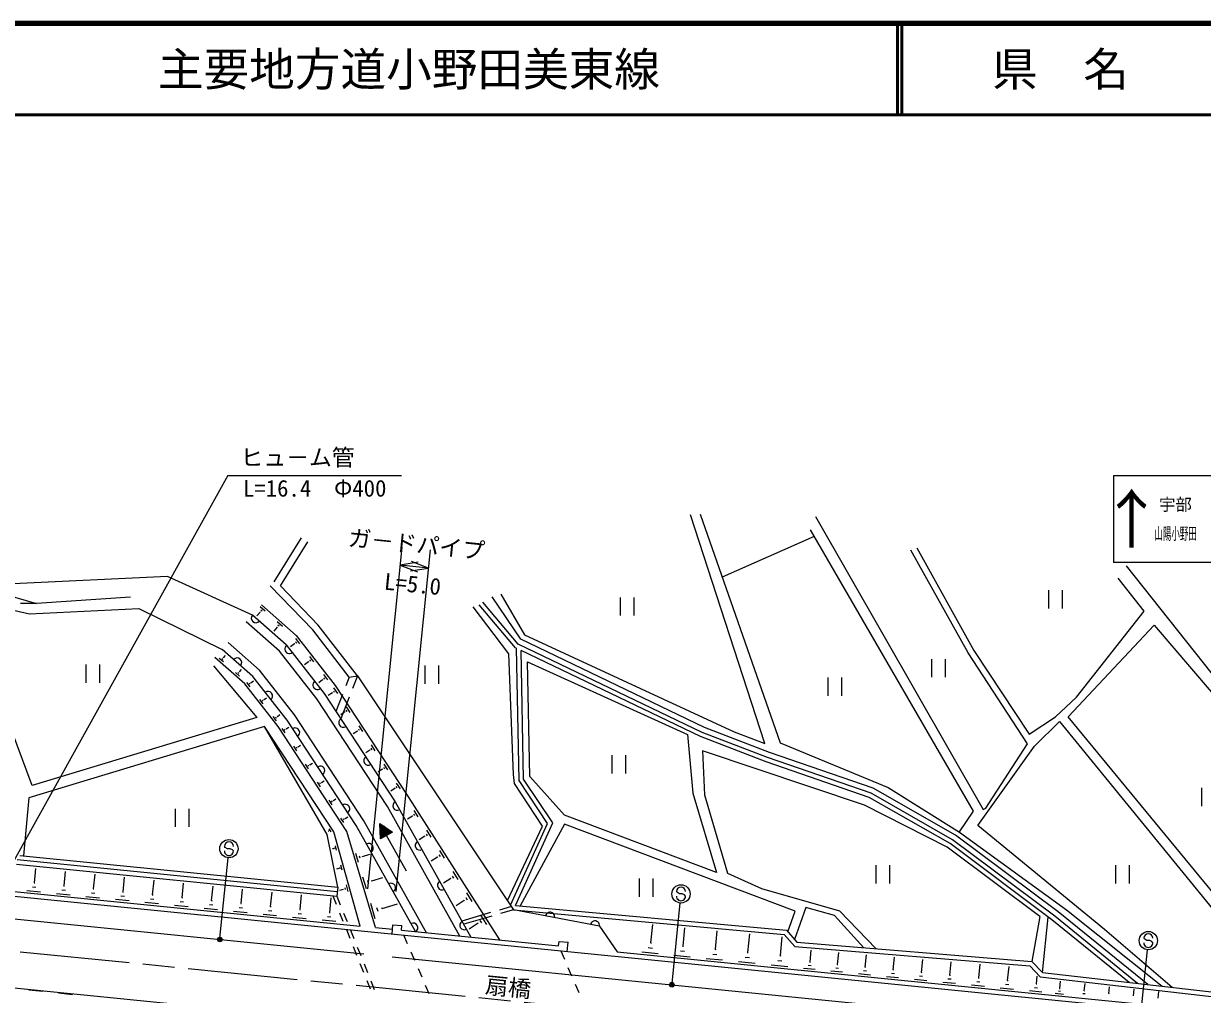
# Model space of a CAD drawing. Units: millimetres, scale not verified. Extents: x 40000 to 680000, y 20000 to 380000.
# Drawn here: x 202013 to 331178, y 273655 to 380000 of the extents above; entities that cross this region are included whole.
import ezdxf
from ezdxf.enums import TextEntityAlignment as Align

# ---------------------------------------------------------------- set-up
doc = ezdxf.new("R2010")
doc.units = ezdxf.units.MM
doc.header["$LTSCALE"] = 1000
doc.header["$PDMODE"] = 32
doc.header["$PDSIZE"] = 500
doc.linetypes.add('CHAIN', pattern=[18.5, 12, -1.5, 3.5, -1.5])
for name, color, linetype, lineweight in [('S-BGD', 7, 'Continuous', 25), ('S-BMK', 2, 'CHAIN', 13), ('S-STR-HTXT', 7, 'Continuous', 13), ('S-STR-STRC', 7, 'Continuous', 25), ('S-TTL', 2, 'Continuous', 140), ('S-TTL-LINE', 7, 'Continuous', 50)]:
    doc.layers.add(name, color=color, linetype=linetype, lineweight=lineweight)
doc.layers.add('S-TTL-TXT', color=7, linetype='Continuous')
doc.styles.add('@ＭＳ ゴシック', font='')
doc.styles.add('ＭＳ ゴシック', font='')
doc.styles.get('@ＭＳ ゴシック').set_extended_font_data('@MS Gothic')
doc.styles.get('ＭＳ ゴシック').set_extended_font_data('MS Gothic')

msp = doc.modelspace()

# ---------------------------------------------------------------- linework, layer by layer
at = {"layer": 'S-BGD'}
for p, q in [((283245, 301126), (275101, 326193)), ((276130, 326262), (284909, 301229)), ((288772, 326000), (307144, 293911)), ((306113, 293741), (288239, 324546)), ((229481, 318840), (232471, 323651)), ((230161, 318418), (233150, 323228)), ((288654, 323830), (278546, 319372)), ((305498, 311072), (299236, 322317)), ((299875, 322573), (306137, 311327)), ((187180, 321236), (203446, 316459)), ((322806, 320597), (336416, 303452)), ((185465, 319307), (202656, 315355)), ((217800, 319425), (200881, 318620)), ((227081, 315201), (217800, 319425)), ((324802, 315633), (321956, 319235)), ((233690, 313578), (229047, 318424)), ((234297, 314101), (230161, 318418)), ((314296, 317920), (314296, 315920)), ((315796, 317920), (315796, 315920)), ((203446, 316459), (201692, 316459)), ((213725, 317185), (203446, 316459)), ((256221, 312038), (252331, 316640)), ((256481, 312579), (253340, 317189)), ((254315, 317483), (256884, 313042)), ((267392, 317151), (267392, 315151)), ((268892, 317151), (268892, 315151)), ((202656, 315355), (214653, 315923)), ((214653, 315923), (223776, 311449)), ((230784, 311940), (227081, 315201)), ((227918, 315529), (227554, 315116)), ((227936, 315514), (227900, 315545)), ((228498, 315619), (227934, 316115)), ((228137, 315636), (227996, 315760)), ((228072, 316327), (231880, 312974)), ((255197, 310964), (251270, 316129)), ((255908, 311634), (251949, 316317)), ((317386, 306223), (324802, 315633)), ((230053, 311251), (226420, 314451)), ((229795, 313874), (229428, 313458)), ((229812, 313859), (229777, 313890)), ((230376, 313965), (229811, 314463)), ((230015, 313982), (229873, 314106)), ((238610, 308544), (234297, 314101)), ((316450, 304066), (325890, 314117)), ((325890, 314117), (335686, 302637)), ((232288, 312046), (231826, 312637)), ((231880, 312974), (236167, 307486)), ((237699, 308412), (233690, 313578)), ((256884, 313042), (279885, 302429)), ((227130, 308495), (223776, 311449)), ((227861, 309184), (224437, 312199)), ((230784, 311940), (234947, 306611)), ((231702, 312064), (231269, 311726)), ((231717, 312046), (231688, 312083)), ((231937, 312129), (231822, 312277)), ((255908, 311634), (256014, 311583)), ((256306, 297093), (256014, 311583)), ((276370, 302348), (256221, 312038)), ((276608, 302899), (256481, 312579)), ((256803, 297249), (256519, 311340)), ((276172, 301889), (256519, 311340)), ((306137, 311327), (312207, 302157)), ((226254, 307668), (222983, 310548)), ((223902, 310072), (223452, 310469)), ((223852, 310356), (223739, 310455)), ((223929, 310528), (223901, 310553)), ((223915, 310541), (224139, 310796)), ((234134, 306028), (230053, 311251)), ((233241, 310094), (232808, 309756)), ((233256, 310076), (233227, 310113)), ((233476, 310159), (233361, 310307)), ((233827, 310076), (233365, 310667)), ((255686, 297761), (255197, 310964)), ((257481, 297511), (257236, 310072)), ((257236, 310072), (274774, 302121)), ((301506, 310389), (301506, 308389)), ((303006, 310389), (303006, 308389)), ((312015, 301104), (305498, 311072)), ((208841, 309798), (208841, 307798)), ((210341, 309798), (210341, 307798)), ((222805, 309659), (227556, 304006)), ((225666, 308519), (225215, 308916)), ((225616, 308803), (225503, 308902)), ((225692, 308975), (225664, 309000)), ((225678, 308988), (225903, 309243)), ((231694, 304278), (227861, 309184)), ((245981, 309672), (245981, 307672)), ((247481, 309672), (247481, 307672)), ((229904, 302995), (226254, 307668)), ((226829, 307338), (226460, 307810)), ((226833, 307626), (226740, 307744)), ((226940, 307781), (226917, 307810)), ((226928, 307796), (227196, 308005)), ((230880, 303695), (227130, 308495)), ((234780, 308124), (234347, 307786)), ((234795, 308106), (234766, 308143)), ((235015, 308189), (234900, 308337)), ((235366, 308106), (234904, 308697)), ((236167, 307486), (243983, 295578)), ((237699, 308412), (237318, 307439)), ((237699, 308412), (238610, 308544)), ((238610, 308544), (238063, 307147)), ((238610, 308544), (255703, 282926)), ((290150, 308357), (290150, 306357)), ((291650, 308357), (291650, 306357)), ((228375, 305944), (228643, 306153)), ((234947, 306611), (242729, 294755)), ((235855, 306686), (235395, 306385)), ((235868, 306667), (235842, 306706)), ((236094, 306732), (235991, 306888)), ((236437, 306620), (236025, 307247)), ((236954, 306507), (236229, 304658)), ((237698, 306216), (236768, 303838)), ((315092, 304055), (317386, 306223)), ((228276, 305486), (227907, 305959)), ((228279, 305774), (228187, 305892)), ((228387, 305929), (228363, 305959)), ((241874, 294236), (234134, 306028)), ((237809, 304530), (237397, 305157)), ((227556, 304006), (202949, 296548)), ((229723, 303634), (229353, 304107)), ((229726, 303922), (229634, 304040)), ((229833, 304077), (229810, 304107)), ((229822, 304092), (230090, 304301)), ((238453, 292159), (230880, 303695)), ((239308, 292678), (231694, 304278)), ((237227, 304596), (236767, 304295)), ((237240, 304577), (237214, 304616)), ((237466, 304642), (237363, 304798)), ((312207, 302157), (315092, 304055)), ((312775, 300835), (315500, 303560)), ((315500, 303560), (339298, 274416)), ((340108, 275348), (316450, 304066)), ((202949, 296548), (200716, 302534)), ((228426, 303010), (202602, 295195)), ((236005, 291473), (228426, 303010)), ((235282, 291185), (228426, 303010)), ((237450, 291500), (229904, 302995)), ((230662, 302296), (230333, 302798)), ((230689, 302583), (230607, 302709)), ((230809, 302729), (230788, 302760)), ((230799, 302745), (231083, 302931)), ((238598, 302507), (238139, 302205)), ((238611, 302487), (238586, 302526)), ((238838, 302552), (238735, 302708)), ((239180, 302440), (238769, 303067)), ((283534, 299597), (276370, 302348)), ((283740, 300161), (276608, 302899)), ((279885, 302429), (283245, 301126)), ((232088, 300780), (232372, 300967)), ((240552, 300350), (240141, 300977)), ((274774, 302121), (275355, 295709)), ((283363, 299127), (276172, 301889)), ((284909, 301229), (296758, 296315)), ((307450, 294075), (312015, 301104)), ((231952, 300332), (231622, 300833)), ((231979, 300619), (231896, 300744)), ((232098, 300764), (232078, 300796)), ((239970, 300417), (239511, 300115)), ((239983, 300397), (239957, 300436)), ((240210, 300462), (240107, 300618)), ((266481, 299870), (266481, 297870)), ((267981, 299870), (267981, 297870)), ((294164, 294368), (276405, 300319)), ((276405, 300319), (276634, 295531)), ((295115, 296243), (283740, 300161)), ((306583, 292166), (312775, 300835)), ((233241, 298367), (232912, 298869)), ((233268, 298654), (233186, 298779)), ((233388, 298800), (233367, 298831)), ((233378, 298816), (233662, 299002)), ((241582, 298372), (241479, 298528)), ((241924, 298260), (241513, 298887)), ((294659, 295236), (283363, 299127)), ((294867, 295694), (283534, 299597)), ((241342, 298327), (240882, 298025)), ((241355, 298307), (241329, 298346)), ((255809, 296752), (255686, 297761)), ((259428, 292394), (256306, 297093)), ((259997, 292440), (256803, 297249)), ((261289, 293279), (257481, 297511)), ((234531, 296403), (234202, 296904)), ((234558, 296689), (234475, 296815)), ((234677, 296835), (234657, 296867)), ((234667, 296851), (234951, 297038)), ((242714, 296237), (242254, 295935)), ((242727, 296217), (242701, 296256)), ((242954, 296282), (242851, 296438)), ((243296, 296170), (242884, 296797)), ((258880, 292076), (255809, 296752)), ((304127, 291097), (295115, 296243)), ((296758, 296315), (304571, 291444)), ((331091, 296284), (331091, 294284)), ((202602, 295195), (202018, 288848)), ((235820, 294438), (235491, 294940)), ((235847, 294725), (235765, 294850)), ((235967, 294871), (235946, 294902)), ((235957, 294886), (236241, 295073)), ((242729, 294755), (251033, 279930)), ((243983, 295578), (254148, 279619)), ((275355, 295709), (277948, 286999)), ((276634, 295531), (279133, 286941)), ((303522, 290175), (294659, 295236)), ((303797, 290594), (294867, 295694)), ((218630, 293997), (218630, 291997)), ((220130, 293997), (220130, 291997)), ((249819, 280052), (241874, 294236)), ((244631, 293172), (244603, 293215)), ((244882, 293240), (244771, 293414)), ((245258, 293111), (244814, 293809)), ((277948, 286999), (261289, 293279)), ((303223, 289775), (294164, 294368)), ((304543, 291461), (306113, 293741)), ((307144, 293911), (307450, 294075)), ((129978, 292027), (238908, 281142)), ((237110, 292473), (236781, 292975)), ((237137, 292760), (237055, 292886)), ((237256, 292906), (237236, 292937)), ((237246, 292922), (237530, 293108)), ((244962, 280537), (238453, 292159)), ((246177, 280416), (239308, 292678)), ((241120, 290708), (241041, 292383)), ((241041, 292383), (242429, 291441)), ((241046, 292271), (241731, 291050)), ((241057, 292048), (241643, 291001)), ((241134, 292320), (241818, 291099)), ((241319, 292195), (241905, 291148)), ((241504, 292069), (241992, 291197)), ((241689, 291943), (242080, 291245)), ((244617, 293194), (244081, 292852)), ((255020, 283950), (258880, 292076)), ((255376, 283417), (259428, 292394)), ((255920, 283408), (259997, 292440)), ((261266, 292292), (256416, 283363)), ((286544, 282786), (261266, 292292)), ((320433, 280773), (306583, 292166)), ((129923, 291530), (393503, 265191)), ((236433, 285409), (235282, 291185)), ((235414, 291501), (235395, 291489)), ((235420, 291491), (235407, 291511)), ((235535, 291524), (235483, 291604)), ((235709, 291468), (235500, 291786)), ((238908, 281142), (236005, 291473)), ((240570, 280976), (237450, 291500)), ((241067, 291825), (241556, 290952)), ((241078, 291601), (241469, 290903)), ((241088, 291378), (241382, 290854)), ((241099, 291155), (241294, 290806)), ((241109, 290931), (241207, 290757)), ((242429, 291441), (241120, 290708)), ((243973, 287148), (241774, 291074)), ((241874, 291818), (242167, 291294)), ((242059, 291692), (242254, 291343)), ((242244, 291567), (242341, 291392)), ((245977, 290975), (245355, 290578)), ((245992, 290951), (245962, 290999)), ((246266, 291025), (246145, 291215)), ((246676, 290885), (246191, 291646)), ((315359, 282686), (304127, 291097)), ((304571, 291444), (316284, 282920)), ((235979, 289619), (235855, 289585)), ((235983, 289605), (235975, 289633)), ((236128, 289601), (236096, 289712)), ((236308, 289472), (236183, 289916)), ((248135, 288595), (247609, 289421)), ((313371, 282176), (303223, 289775)), ((314683, 281818), (303522, 290175)), ((314990, 282212), (303797, 290594)), ((129646, 289045), (239307, 278087)), ((201296, 288418), (236384, 284912)), ((201607, 288889), (236433, 285409)), ((238714, 288116), (238423, 289095)), ((238898, 288571), (238826, 288815)), ((239165, 288749), (239147, 288811)), ((239156, 288780), (239936, 289011)), ((247376, 288692), (246665, 288239)), ((247393, 288666), (247360, 288718)), ((247690, 288747), (247558, 288953)), ((201246, 287920), (236334, 284414)), ((203214, 285864), (203373, 287456)), ((206448, 285541), (206607, 287133)), ((209682, 285218), (209841, 286810)), ((236535, 287443), (236295, 287376)), ((236539, 287427), (236530, 287460)), ((236712, 287422), (236675, 287554)), ((236927, 287268), (236778, 287797)), ((249635, 286239), (249067, 287131)), ((279133, 286941), (282865, 285251)), ((295409, 287797), (295409, 285797)), ((296909, 287797), (296909, 285797)), ((321648, 287797), (321648, 285797)), ((323148, 287797), (323148, 285797)), ((203168, 285869), (203261, 285860)), ((206402, 285546), (206495, 285537)), ((212916, 284895), (213075, 286487)), ((216150, 284572), (216309, 286164)), ((219384, 284249), (219543, 285841)), ((222618, 283925), (222777, 285518)), ((237588, 284916), (237380, 285656)), ((239577, 285204), (239189, 286513)), ((239824, 285811), (239727, 286138)), ((240180, 286050), (240156, 286132)), ((240168, 286091), (241372, 286448)), ((248816, 286344), (248013, 285833)), ((248833, 286316), (248798, 286372)), ((249154, 286403), (249012, 286626)), ((269470, 286362), (269470, 284362)), ((270970, 286362), (270970, 284362)), ((202379, 285043), (203871, 284894)), ((202983, 285435), (203356, 285398)), ((205612, 284720), (207105, 284571)), ((206217, 285112), (206590, 285075)), ((208846, 284397), (210339, 284248)), ((209451, 284789), (209824, 284752)), ((209636, 285223), (209729, 285213)), ((212685, 284466), (213058, 284429)), ((212869, 284900), (212963, 284890)), ((216103, 284576), (216197, 284567)), ((219337, 284253), (219430, 284244)), ((225852, 283602), (226011, 285194)), ((229086, 283279), (229245, 284871)), ((232319, 282956), (232479, 284548)), ((235553, 282633), (235712, 284225)), ((235885, 284459), (236258, 283531)), ((236433, 285409), (236334, 284414)), ((236334, 284414), (236707, 283486)), ((237040, 285161), (236631, 285046)), ((237047, 285138), (237034, 285184)), ((237288, 285131), (237236, 285316)), ((250661, 283992), (250508, 284232)), ((251179, 283815), (250567, 284776)), ((282865, 285251), (291403, 282822)), ((212080, 284074), (213573, 283925)), ((215314, 283751), (216807, 283602)), ((215919, 284143), (216292, 284105)), ((218548, 283428), (220041, 283279)), ((219153, 283820), (219526, 283782)), ((221782, 283105), (223275, 282955)), ((222386, 283496), (222760, 283459)), ((222571, 283930), (222664, 283921)), ((225620, 283173), (225993, 283136)), ((225805, 283607), (225898, 283598)), ((229039, 283284), (229132, 283274)), ((232273, 282961), (232366, 282951)), ((240543, 281945), (240046, 283621)), ((240860, 282723), (240736, 283142)), ((241316, 283029), (241285, 283134)), ((241301, 283081), (242979, 283579)), ((250296, 283929), (249400, 283357)), ((250315, 283898), (250277, 283959)), ((255470, 283275), (254151, 282891)), ((255703, 282926), (254263, 282507)), ((265103, 281115), (255703, 282926)), ((255703, 282926), (285354, 280203)), ((255920, 283408), (285597, 280683)), ((287741, 283174), (286480, 279681)), ((290875, 282293), (287741, 283174)), ((316284, 282920), (326782, 274550)), ((128813, 281591), (349759, 259512)), ((225016, 282781), (226508, 282632)), ((228250, 282458), (229742, 282309)), ((228854, 282850), (229227, 282813)), ((231484, 282135), (232976, 281986)), ((232088, 282527), (232461, 282490)), ((234718, 281812), (236210, 281663)), ((235322, 282204), (235695, 282166)), ((235507, 282637), (235600, 282628)), ((236632, 282604), (237005, 281676)), ((237081, 282559), (237454, 281631)), ((253191, 282611), (250045, 281694)), ((253303, 282227), (250246, 281336)), ((252211, 281512), (252047, 281770)), ((252767, 281322), (252110, 282354)), ((285753, 280506), (286544, 282786)), ((294078, 278770), (290875, 282293)), ((291403, 282822), (295416, 278660)), ((313371, 282176), (312502, 277256)), ((313650, 276040), (314277, 282122)), ((323150, 274962), (314683, 281818)), ((324074, 274857), (314990, 282212)), ((325183, 274732), (315359, 282686)), ((237379, 280748), (237752, 279821)), ((237828, 280704), (238201, 279776)), ((240570, 280976), (242431, 280790)), ((242382, 280292), (242481, 281287)), ((242481, 281287), (243476, 281188)), ((243427, 280690), (243476, 281188)), ((243427, 280690), (260641, 278970)), ((251819, 281444), (250826, 280811)), ((251840, 281411), (251799, 281476)), ((265103, 281115), (267041, 278331)), ((270743, 279294), (270944, 281304)), ((274274, 278941), (274475, 280951)), ((277813, 278596), (278016, 280626)), ((281366, 278250), (281571, 280300)), ((285597, 280683), (286753, 279372)), ((327855, 274428), (320433, 280773)), ((243653, 280165), (244050, 279247)), ((260641, 278970), (260690, 279468)), ((260690, 279468), (261686, 279368)), ((261586, 278373), (261686, 279368)), ((270687, 279300), (270799, 279289)), ((284933, 277902), (285140, 279972)), ((285354, 280203), (286511, 278890)), ((286753, 279372), (312502, 277256)), ((238126, 278893), (238499, 277966)), ((238575, 278848), (238948, 277921)), ((242384, 277780), (393270, 262702)), ((244446, 278329), (244842, 277411)), ((260868, 278445), (261264, 277527)), ((267041, 278331), (393550, 265689)), ((269743, 278312), (271529, 278133)), ((270466, 278781), (270913, 278736)), ((273274, 277959), (275060, 277780)), ((273997, 278428), (274444, 278383)), ((274218, 278947), (274330, 278936)), ((277534, 278079), (277984, 278034)), ((277757, 278602), (277869, 278591)), ((281085, 277728), (281539, 277683)), ((281309, 278256), (281423, 278244)), ((284876, 277908), (284991, 277896)), ((286511, 278890), (312270, 276774)), ((288184, 277227), (288310, 278491)), ((291196, 276942), (291326, 278244)), ((294235, 276654), (294369, 277994)), ((297301, 276364), (297438, 277741)), ((238873, 277038), (239246, 276110)), ((239322, 276993), (239695, 276065)), ((245239, 276493), (245635, 275575)), ((261660, 276609), (262057, 275691)), ((276805, 277606), (278605, 277426)), ((280350, 277252), (282165, 277071)), ((283910, 276896), (285738, 276713)), ((284650, 277376), (285107, 277331)), ((287483, 276539), (288734, 276414)), ((287990, 276867), (288302, 276836)), ((288144, 277231), (288223, 277223)), ((290998, 276575), (291317, 276543)), ((291156, 276946), (291236, 276938)), ((294194, 276659), (294276, 276650)), ((300394, 276072), (300535, 277487)), ((303514, 275776), (303659, 277230)), ((306662, 275479), (306811, 276971)), ((309838, 275178), (309991, 276710)), ((312270, 276774), (313412, 275564)), ((312502, 277256), (313650, 276040)), ((239620, 275183), (239993, 274255)), ((240069, 275138), (240442, 274210)), ((290481, 276240), (291758, 276112)), ((293505, 275937), (294808, 275807)), ((294033, 276280), (294359, 276247)), ((296556, 275632), (297886, 275500)), ((297094, 275982), (297427, 275949)), ((297259, 276369), (297342, 276360)), ((299633, 275325), (300991, 275189)), ((300183, 275681), (300523, 275647)), ((300351, 276076), (300436, 276067)), ((303299, 275378), (303646, 275344)), ((303471, 275781), (303557, 275772)), ((306618, 275483), (306706, 275474)), ((309793, 275183), (309883, 275174)), ((312988, 274822), (313070, 275651)), ((313412, 275564), (340003, 272547)), ((313650, 276040), (340051, 273044)), ((202595, 274163), (204114, 274004)), ((246032, 274657), (246428, 273739)), ((262453, 274773), (262849, 273855)), ((302738, 275015), (304123, 274876)), ((305871, 274702), (307284, 274560)), ((306443, 275072), (306796, 275037)), ((309031, 274386), (310472, 274242)), ((309614, 274764), (309975, 274728)), ((312219, 274067), (313592, 273930)), ((312775, 274427), (313118, 274393)), ((312945, 274826), (313031, 274818)), ((315412, 274030), (315645, 274007)), ((315527, 274300), (315585, 274294)), ((315556, 274297), (315637, 275105)), ((318204, 274038), (318263, 274032)), ((318234, 274035), (318316, 274854)), ((320920, 273772), (320991, 274490)), ((323614, 273507), (323687, 274243)), ((326317, 273242), (326388, 273960)), ((205854, 273821), (207370, 273662)), ((315035, 273786), (315965, 273693)), ((318088, 273765), (318323, 273742)), ((320890, 273775), (320949, 273769))]:
    msp.add_line(p, q, dxfattribs=at)
for centre, start, end in [((227456, 314871), 138.63295, 318.63295), ((231132, 311494), 127.99873, 307.99873), ((225413, 310008), 318.63295, 138.63295), ((234210, 307554), 127.99873, 307.99873), ((228800, 306358), 307.99873, 127.99873), ((237034, 303432), 123.2804, 303.2804), ((231770, 302341), 303.2804, 123.2804), ((239778, 299252), 123.2804, 303.2804), ((234513, 298161), 303.2804, 123.2804), ((242974, 294319), 119.25391, 299.25391), ((237257, 293981), 303.2804, 123.2804), ((239831, 289698), 299.25391, 119.25391), ((245417, 289957), 119.25391, 299.25391), ((242275, 285335), 299.25391, 119.25391), ((247860, 285595), 119.25391, 299.25391), ((250304, 281232), 119.25391, 299.25391), ((259702, 282156), 349.09472, 169.09472), ((264612, 281210), 349.09472, 169.09472), ((244718, 280973), 299.25391, 119.25391)]:
    msp.add_arc(centre, 500, start, end, dxfattribs=at)
at = {"layer": 'S-BMK'}
msp.add_line((164830, 282012), (262842, 272218), dxfattribs=at)
at = {"layer": 'S-STR-HTXT'}
for q in [(200749, 287970), (243410, 330515)]:
    msp.add_line((224410, 330515), q, dxfattribs=at)
at = {"layer": 'S-STR-STRC'}
for p, q in [((321420, 330482), (336420, 330482)), ((321420, 330482), (321420, 320982)), ((239744, 285222), (243486, 322660)), ((242843, 284913), (246585, 322350)), ((245260, 320993), (243287, 320670)), ((246386, 320360), (243287, 320670)), ((243287, 320670), (245157, 319963)), ((244412, 320037), (246386, 320360)), ((246386, 320360), (244515, 321067)), ((336420, 320982), (321420, 320982)), ((224117, 289756), (224017, 289874)), ((224361, 289617), (224117, 289756)), ((224662, 289614), (224361, 289617)), ((224907, 289502), (224662, 289614)), ((225013, 289366), (224907, 289502)), ((223532, 279814), (224412, 288620)), ((273645, 284806), (273546, 284925)), ((273890, 284667), (273645, 284806)), ((274191, 284665), (273890, 284667)), ((274436, 284553), (274191, 284665)), ((274542, 284417), (274436, 284553)), ((273061, 274865), (273941, 283671)), ((324855, 279689), (324755, 279807)), ((325100, 279550), (324855, 279689)), ((325400, 279548), (325100, 279550)), ((325645, 279436), (325400, 279548)), ((325751, 279299), (325645, 279436)), ((324271, 269748), (325151, 278554))]:
    msp.add_line(p, q, dxfattribs=at)
for centre, radius in [((224512, 289615), 1000), ((274041, 284666), 1000), ((325250, 279549), 1000), ((223517, 279665), 150), ((223517, 279665), 120), ((223517, 279665), 90), ((223517, 279665), 60), ((223517, 279665), 30), ((273046, 274716), 150), ((273046, 274716), 120), ((273046, 274716), 90), ((273046, 274716), 60), ((273046, 274716), 30)]:
    msp.add_circle(centre, radius, dxfattribs=at)
for centre, start, end in [((224513, 289370), 179.55488, 359.55488), ((224517, 289870), 359.55488, 179.55488), ((274042, 284421), 179.55488, 359.55488), ((274046, 284921), 359.55488, 179.55488), ((325255, 279803), 359.55488, 179.55488), ((325251, 279303), 179.55488, 359.55488)]:
    msp.add_arc(centre, 500, start, end, dxfattribs=at)
for p in [(223517, 279665), (273046, 274716)]:
    msp.add_point(p, dxfattribs=at)
at = {"layer": 'S-TTL'}
msp.add_line((680000, 380000), (40000, 380000), dxfattribs=at)
at = {"layer": 'S-TTL-LINE'}
for p, q in [((297750, 380000), (297750, 370000)), ((298250, 380000), (298250, 370000)), ((40000, 370000), (680000, 370000))]:
    msp.add_line(p, q, dxfattribs=at)

# ---------------------------------------------------------------- texts
at = {"layer": 'S-BGD', "style": 'ＭＳ ゴシック'}
msp.add_text('扇橋', height=1833, rotation=354.293, dxfattribs=at).set_placement((254981, 273003), align=Align.BOTTOM_CENTER)
at = {"layer": 'S-STR-HTXT', "style": 'ＭＳ ゴシック'}
msp.add_text('ヒュ－ム管', height=1833, dxfattribs=at).set_placement((225785, 331015), align=Align.BOTTOM_LEFT)
msp.add_text('L=16.4\u3000Φ400', height=1833, dxfattribs=at).set_placement((233910, 330015), align=Align.TOP_CENTER)
at = {"layer": 'S-STR-STRC', "style": 'ＭＳ ゴシック'}
for s, height, p in [('↑', 5132, (323420, 325732)), ('宇部', 1320, (328220, 327316))]:
    msp.add_text(s, height=height, dxfattribs=at).set_placement(p, align=Align.MIDDLE_CENTER)
msp.add_text('ガ－ドパイプ', height=1833, rotation=354.293, dxfattribs=at).set_placement((244936, 321510), align=Align.BOTTOM_CENTER)
at = {"layer": 'S-STR-STRC', "style": 'ＭＳ ゴシック', "width": 0.5}
msp.add_text('山陽小野田', height=1320, dxfattribs=at).set_placement((328240, 324135), align=Align.MIDDLE_CENTER)
at = {"layer": 'S-STR-STRC', "style": '@ＭＳ ゴシック'}
msp.add_text('L=5.0', height=1833, rotation=354.293, dxfattribs=at).set_placement((244737, 319520), align=Align.TOP_CENTER)
at = {"layer": 'S-TTL-TXT', "style": 'ＭＳ ゴシック'}
msp.add_text('主要地方道小野田美東線', height=3666, dxfattribs=at).set_placement((216734, 375000), align=Align.MIDDLE_LEFT)
msp.add_text('県\u3000名', height=3666, dxfattribs=at).set_placement((315625, 375000), align=Align.MIDDLE_CENTER)

doc.saveas('drawing.dxf')
